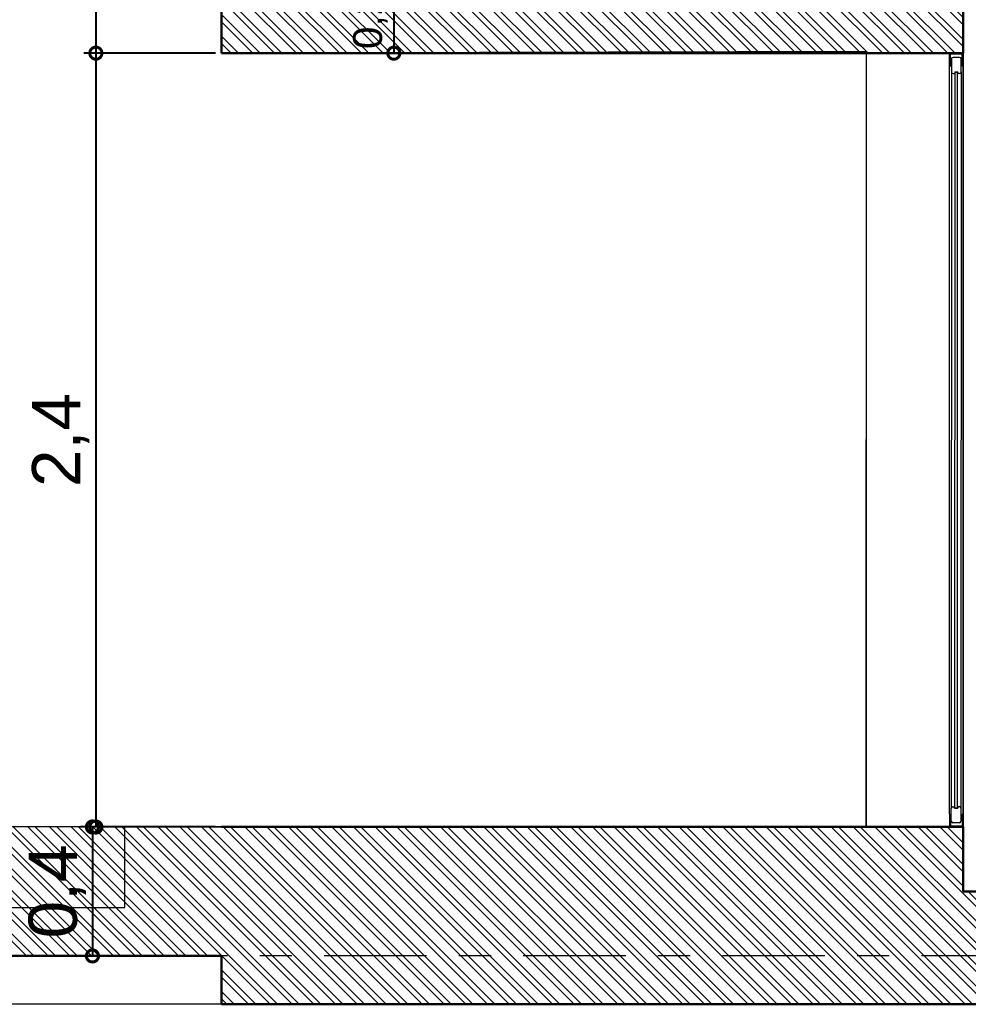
# Model space of a CAD drawing. Header units: millimetres. Extents: x 2502.5 to 2587.5, y 1451 to 1547.9.
# Drawn here: x 2514.037 to 2516.979, y 1501.944 to 1504.998 of the extents above; entities that cross this region are included whole.
import ezdxf

# ---------------------------------------------------------------- set-up
doc = ezdxf.new("R2010")
doc.units = ezdxf.units.MM
doc.linetypes.add('CENTER', pattern=[50.8, 31.75, -6.35, 6.35, -6.35])
doc.linetypes.add('JIS_02_0.7', pattern=[1.35, 0.75, -0.6])
for name, color, linetype, lineweight in [('0.05', 254, 'Continuous', 5), ('0.09', 6, 'Continuous', 9), ('02_CIVIL_EXIST', 250, 'Continuous', 30), ('09_CIVIL PROYECCIONES', 230, 'JIS_02_0.7', 5), ('10_CIVIL EJES', 230, 'CENTER', 15), ('11_CARPINTERIA Y MOBILIARIO', 141, 'Continuous', 9), ('13_COTAS', 8, 'Continuous', 9)]:
    doc.layers.add(name, color=color, linetype=linetype, lineweight=lineweight)
doc.styles.add('Swis721 BT', font='swiss.ttf')
doc.dimstyles.new('ISO-23', dxfattribs={"dimscale": 0.03, "dimtxt": 5, "dimasz": 2.5, "dimexe": 1.25, "dimexo": 0.625, "dimtad": 1, "dimtxsty": 'Swis721 BT', "dimblk": 'DOTSMALL', "dimcen": 2.5, "dimclrt": 150, "dimadec": 0, "dimazin": 0, "dimtfac": 1, "dimtmove": 0, "dimatfit": 3, "dimfxl": 0, "dimarcsym": 0})

# ---------------------------------------------------------------- blocks, each defined once
blk = doc.blocks.new('_DotSmall')
at = {"color": 0, "linetype": 'ByBlock', "const_width": 0.5}
blk.add_lwpolyline([(-0.0625, 0, 1), (0.0625, 0, 1)], format="xyb", close=True, dxfattribs=at)
blk = doc.blocks.new('*D171')
at = {"layer": '13_COTAS', "color": 0, "lineweight": -2}
for p, q in [((2514.6435, 1505.4944), (2514.2354, 1505.4944)), ((2514.2729, 1505.4944), (2514.2729, 1504.8944)), ((2514.6435, 1504.8944), (2514.2354, 1504.8944))]:
    blk.add_line(p, q, dxfattribs=at)
at = {"layer": 'Defpoints', "color": 0}
for p in [(2514.6623, 1505.4944), (2514.2729, 1504.8944), (2514.6623, 1504.8944)]:
    blk.add_point(p, dxfattribs=at)
at = {"layer": '13_COTAS', "color": 0, "lineweight": -2, "xscale": 0.075, "yscale": 0.075, "zscale": 0.075}
for p, rotation in [((2514.2729, 1505.4944), 90), ((2514.2729, 1504.8944), 270)]:
    blk.add_blockref('_DotSmall', p, dxfattribs=dict(at, rotation=rotation))
at = {"layer": '13_COTAS', "color": 150, "insert": (2514.1638, 1505.1944), "char_height": 0.15, "attachment_point": 5, "rotation": 90, "style": 'Swis721 BT'}
blk.add_mtext('0,6', dxfattribs=at)
blk = doc.blocks.new('*D172')
at = {"layer": '13_COTAS', "color": 0, "lineweight": -2}
for p, q in [((2514.6435, 1504.8944), (2514.2354, 1504.8944)), ((2514.2729, 1504.8944), (2514.2729, 1502.4944)), ((2514.6435, 1502.4944), (2514.2354, 1502.4944))]:
    blk.add_line(p, q, dxfattribs=at)
at = {"layer": 'Defpoints', "color": 0}
for p in [(2514.6623, 1504.8944), (2514.2729, 1502.4944), (2514.6623, 1502.4944)]:
    blk.add_point(p, dxfattribs=at)
at = {"layer": '13_COTAS', "color": 0, "lineweight": -2, "xscale": 0.075, "yscale": 0.075, "zscale": 0.075}
for p, rotation in [((2514.2729, 1504.8944), 90), ((2514.2729, 1502.4944), 270)]:
    blk.add_blockref('_DotSmall', p, dxfattribs=dict(at, rotation=rotation))
at = {"layer": '13_COTAS', "color": 150, "insert": (2514.1638, 1503.6944), "char_height": 0.15, "attachment_point": 5, "rotation": 90, "style": 'Swis721 BT'}
blk.add_mtext('2,4', dxfattribs=at)
blk = doc.blocks.new('*D173')
at = {"layer": '13_COTAS', "color": 0, "lineweight": -2}
for p, q in [((2514.2542, 1502.4944), (2514.2248, 1502.4944)), ((2514.2623, 1502.4944), (2514.2623, 1502.0944)), ((2514.281, 1502.0944), (2514.2998, 1502.0944))]:
    blk.add_line(p, q, dxfattribs=at)
at = {"layer": 'Defpoints', "color": 0}
for p in [(2514.2729, 1502.4944), (2514.2623, 1502.0944), (2514.2623, 1502.0944)]:
    blk.add_point(p, dxfattribs=at)
at = {"layer": '13_COTAS', "color": 0, "lineweight": -2, "xscale": 0.075, "yscale": 0.075, "zscale": 0.075}
for p, rotation in [((2514.2623, 1502.4944), 90), ((2514.2623, 1502.0944), 270)]:
    blk.add_blockref('_DotSmall', p, dxfattribs=dict(at, rotation=rotation))
at = {"layer": '13_COTAS', "color": 150, "insert": (2514.1531, 1502.2944), "char_height": 0.15, "attachment_point": 5, "rotation": 90, "style": 'Swis721 BT'}
blk.add_mtext('0,4', dxfattribs=at)
blk = doc.blocks.new('*D180')
at = {"layer": '13_COTAS', "color": 0, "lineweight": -2}
for p, q in [((2515.197, 1505.0944), (2515.197, 1504.8944)), ((2515.2158, 1505.0944), (2515.2345, 1505.0944)), ((2515.1784, 1504.8944), (2515.1595, 1504.8944))]:
    blk.add_line(p, q, dxfattribs=at)
at = {"layer": 'Defpoints', "color": 0}
for p in [(2515.197, 1505.0944), (2515.197, 1504.8944), (2515.1972, 1504.8944)]:
    blk.add_point(p, dxfattribs=at)
at = {"layer": '13_COTAS', "color": 0, "lineweight": -2, "xscale": 0.075, "yscale": 0.075, "zscale": 0.075}
for p, rotation in [((2515.197, 1505.0944), 90), ((2515.197, 1504.8944), 270)]:
    blk.add_blockref('_DotSmall', p, dxfattribs=dict(at, rotation=rotation))
at = {"layer": '13_COTAS', "color": 150, "insert": (2515.124, 1504.9944), "char_height": 0.09, "attachment_point": 5, "rotation": 90, "style": 'Swis721 BT'}
blk.add_mtext('0,2', dxfattribs=at)
blk = doc.blocks.new('silueta')
at = {"layer": '0.09', "color": 3}
for points in [[(2455.9998, 1541.2666), (2484.7998, 1541.2666), (2484.7998, 1540.7166), (2484.9498, 1540.7166), (2484.9498, 1536.4166), (2477.8998, 1536.4166), (2477.6998, 1536.4166), (2477.6998, 1530.5166), (2477.8998, 1530.5166), (2477.8998, 1530.1166), (2477.6998, 1530.1166), (2477.6998, 1529.9666), (2455.9998, 1529.9666)], [(2456.2998, 1530.2666), (2464.7998, 1530.2666), (2464.7998, 1530.5166), (2467.0998, 1530.5166), (2467.1, 1532.922), (2465.0998, 1532.9166), (2465.0998, 1540.7166), (2464.7998, 1540.7166), (2464.7998, 1540.9666), (2456.2998, 1540.9666)], [(2472.9998, 1537.5666), (2472.9998, 1534.7166), (2465.3998, 1534.7166), (2465.3998, 1533.1166), (2467.3998, 1533.1166), (2467.3998, 1530.3166), (2477.3998, 1530.3166), (2477.3998, 1536.7166), (2484.6498, 1536.7166), (2484.6498, 1540.1166)]]:
    blk.add_lwpolyline(points, dxfattribs=at)

msp = doc.modelspace()

# ---------------------------------------------------------------- hatches: boundary and pattern name
at = {"layer": '0.09'}
h = msp.add_hatch(dxfattribs=at)
h.set_pattern_fill('ANSI32', color=18, scale=0.005, angle=-90)
h.set_pattern_definition([(315, (2, 0), (0.03367596045, 0.03367596045), []), (315, (2, -0.02245), (0.03367596045, 0.03367596045), [])])
h.paths.add_polyline_path([(2527.2623, 1502.0944), (2521.615, 1502.0944), (2521.615, 1501.9444), (2527.2623, 1501.9444)])
h.paths.add_polyline_path([(2514.9623, 1512.8944), (2518.7623, 1512.8944), (2518.7623, 1510.5801), (2518.9623, 1510.5801), (2518.9623, 1512.8944), (2520.9623, 1512.8944), (2520.9623, 1513.0944), (2513.8623, 1513.0944), (2513.8623, 1512.6944), (2514.6623, 1512.6944), (2514.6623, 1511.6944), (2514.9623, 1511.6944)])
h.paths.add_polyline_path([(2520.9623, 1513.2444), (2514.6623, 1513.2444), (2514.6623, 1513.0944), (2520.9623, 1513.0944)])
h.paths.add_polyline_path([(2527.2623, 1513.2444), (2522.9623, 1513.2444), (2522.9623, 1513.0944), (2527.2623, 1513.0944)])
h.paths.add_polyline_path([(2528.0623, 1513.0944), (2527.2623, 1513.0944), (2522.9623, 1513.0944), (2522.9623, 1512.8944), (2522.9623, 1510.5801), (2523.1623, 1510.5801), (2523.1623, 1512.8944), (2526.9623, 1512.8944), (2526.9623, 1511.6944), (2527.0123, 1511.6944), (2527.0623, 1511.6944), (2527.2623, 1511.6944), (2527.2623, 1512.6944), (2528.0623, 1512.6944)])
h.paths.add_polyline_path([(2523.1623, 1510.5801), (2522.9623, 1510.5801), (2522.9623, 1510.2944), (2522.5623, 1510.2944), (2522.5623, 1510.0944), (2523.7623, 1510.0944), (2523.7623, 1510.1944), (2523.1623, 1510.1944)])
h.paths.add_polyline_path([(2521.5623, 1510.2944), (2520.3623, 1510.2944), (2520.3623, 1510.0944), (2521.5623, 1510.0944)])
h.paths.add_polyline_path([(2519.5623, 1510.2944), (2518.9623, 1510.2944), (2518.9623, 1510.5801), (2518.7623, 1510.5801), (2518.7623, 1510.1944), (2518.1623, 1510.1944), (2518.1623, 1510.0944), (2519.5623, 1510.0944)])
h.paths.add_polyline_path([(2527.2623, 1509.3944), (2526.9623, 1509.3944), (2526.9623, 1509.2944), (2522.5623, 1509.2944), (2522.5623, 1506.2338), (2523.6623, 1506.2338), (2523.6623, 1506.2444), (2522.7123, 1506.2444), (2522.7123, 1509.1444), (2524.5123, 1509.1444), (2524.5123, 1506.2444), (2524.4623, 1506.2444), (2524.4623, 1506.2338), (2524.9623, 1506.2338), (2524.9623, 1506.2444), (2524.6123, 1506.2444), (2524.6123, 1507.6444), (2524.9123, 1507.6444), (2524.9123, 1507.7444), (2524.6123, 1507.7444), (2524.6123, 1509.1444), (2525.6123, 1509.1444), (2525.6123, 1507.6444), (2525.7123, 1507.6444), (2525.7123, 1509.1444), (2526.9623, 1509.1444), (2526.9623, 1508.3944), (2527.2623, 1508.3944)])
h.paths.add_polyline_path([(2525.7076, 1508.4035), (2525.7075, 1508.3408), (2525.6992, 1508.3408), (2525.6992, 1508.4035, -1)], flags=16)
h.paths.add_polyline_path([(2525.6253, 1508.4035), (2525.6254, 1508.3408), (2525.617, 1508.3408), (2525.617, 1508.4035, -1)], flags=16)
h.paths.add_polyline_path([(2523.4088, 1509.2768), (2523.3283, 1509.2768), (2523.3283, 1509.2875), (2523.4088, 1509.2875, -1)], flags=16)
h.paths.add_polyline_path([(2527.2623, 1507.7444), (2526.4123, 1507.7444), (2526.4123, 1507.7182), (2526.4123, 1507.6444), (2526.9623, 1507.6444), (2526.9623, 1506.2444), (2525.7623, 1506.2444), (2525.7623, 1506.2338), (2527.2623, 1506.2338)], flags=17)
h.paths.add_polyline_path([(2527.2623, 1506.2338), (2525.7623, 1506.2338), (2525.7623, 1506.2108), (2525.7623, 1506.0944), (2527.2623, 1506.0944)])
h.paths.add_polyline_path([(2524.9623, 1506.2338), (2524.4623, 1506.2338), (2524.4623, 1506.2108), (2524.4623, 1506.0944), (2524.9623, 1506.0944)])
h.paths.add_polyline_path([(2523.6623, 1506.2338), (2522.5623, 1506.2338), (2522.5623, 1506.0944), (2523.6623, 1506.0944)])
h.paths.add_polyline_path([(2523.3783, 1506.1121), (2523.4588, 1506.1121, -1), (2523.4588, 1506.1013), (2523.3783, 1506.1013)], flags=16)
h.paths.add_polyline_path([(2528.0623, 1502.4944), (2527.2623, 1502.4944), (2527.2623, 1503.0444), (2526.9623, 1503.0444), (2526.9623, 1502.2944), (2522.7623, 1502.2944), (2522.7623, 1505.2944), (2522.5623, 1505.2944), (2522.5623, 1502.2944), (2521.615, 1502.2944), (2521.615, 1502.0944), (2528.0623, 1502.0944)])
h.paths.add_polyline_path([(2521.615, 1502.2944), (2516.9623, 1502.2944), (2516.9623, 1502.4944), (2516.6623, 1502.4944), (2514.6623, 1502.4944), (2513.8623, 1502.4944), (2513.8623, 1502.0944), (2514.6623, 1502.0944), (2521.615, 1502.0944)])
h.paths.add_polyline_path([(2521.615, 1502.0944), (2514.6623, 1502.0944), (2514.6623, 1501.9444), (2521.615, 1501.9444)])
h.paths.add_polyline_path([(2516.9623, 1505.1944), (2516.9623, 1505.8944), (2516.9274, 1505.8944), (2516.8623, 1505.8944), (2516.8623, 1505.0944), (2514.9623, 1505.0944), (2514.9623, 1505.4944), (2514.6623, 1505.4944), (2514.6623, 1504.8944), (2514.9623, 1504.8944), (2516.6623, 1504.8944), (2516.9623, 1504.8944)])
h.paths.add_polyline_path([(2519.4996, 1508.6645), (2519.4996, 1507.3622), (2519.933, 1507.3622), (2519.933, 1508.6645)], flags=9)
h.paths.add_polyline_path([(2517.3471, 1509.1069), (2517.3471, 1508.3521), (2517.7804, 1508.3521), (2517.7804, 1509.1069)], flags=9)

# ---------------------------------------------------------------- linework, layer by layer
at = {"layer": '0.05'}
msp.add_line((2514.6623, 1501.9444), (2505.0623, 1501.9444), dxfattribs=at)
at = {"layer": '0.09'}
for p, q in [((2516.6623, 1504.8944), (2516.6623, 1502.4944)), ((2516.9623, 1504.8944), (2516.9623, 1502.4944))]:
    msp.add_line(p, q, dxfattribs=at)
at = {"layer": '0.09', "color": 18}
for p, q in [((2514.6623, 1502.4944), (2513.8623, 1502.4944)), ((2513.8623, 1502.0944), (2514.6623, 1502.0944))]:
    msp.add_line(p, q, dxfattribs=at)
at = {"layer": '02_CIVIL_EXIST'}
for p, q in [((2514.6623, 1505.4944), (2514.6623, 1504.8944)), ((2516.9623, 1505.1944), (2516.9623, 1504.8944)), ((2514.6623, 1504.8944), (2514.9623, 1504.8944)), ((2516.6623, 1504.8944), (2514.9623, 1504.8944)), ((2516.6623, 1504.8944), (2516.9623, 1504.8944)), ((2516.6623, 1502.4944), (2514.6623, 1502.4944)), ((2516.6623, 1502.4944), (2516.9623, 1502.4944)), ((2516.9623, 1502.4944), (2516.9623, 1502.2944)), ((2522.5623, 1502.2944), (2516.9623, 1502.2944)), ((2514.6623, 1502.0944), (2513.9123, 1502.0944)), ((2514.6623, 1502.0944), (2514.6623, 1501.9444)), ((2527.2623, 1501.9444), (2514.6623, 1501.9444))]:
    msp.add_line(p, q, dxfattribs=at)
at = {"layer": '09_CIVIL PROYECCIONES', "linetype": 'ByBlock'}
for p, q in [((2516.9208, 1504.8544), (2516.9208, 1504.8944)), ((2516.9238, 1504.8544), (2516.9238, 1504.8904)), ((2516.9583, 1504.8914), (2516.9248, 1504.8914)), ((2516.9593, 1504.8544), (2516.9593, 1504.8904)), ((2516.9623, 1504.8544), (2516.9623, 1504.8944)), ((2516.9265, 1504.8765), (2516.9265, 1504.8363)), ((2516.9516, 1504.8814), (2516.9314, 1504.8814)), ((2516.9565, 1504.8363), (2516.9565, 1504.8765)), ((2516.9208, 1504.8544), (2516.9238, 1504.8544)), ((2516.9265, 1504.8363), (2516.926, 1502.5525)), ((2516.9314, 1504.8314), (2516.9356, 1504.8314)), ((2516.9366, 1504.8363), (2516.9366, 1504.8324)), ((2516.9366, 1504.8363), (2516.9464, 1504.8363)), ((2516.9464, 1504.8324), (2516.9464, 1504.8363)), ((2516.9516, 1504.8314), (2516.9474, 1504.8314)), ((2516.9565, 1504.8363), (2516.956, 1502.5526)), ((2516.9623, 1504.8544), (2516.9593, 1504.8544)), ((2516.926, 1502.5123), (2516.926, 1502.5525)), ((2516.9309, 1502.5574), (2516.9351, 1502.5574)), ((2516.9361, 1502.5526), (2516.9361, 1502.5564)), ((2516.9361, 1502.5526), (2516.9459, 1502.5526)), ((2516.9459, 1502.5564), (2516.9459, 1502.5526)), ((2516.9511, 1502.5574), (2516.9469, 1502.5574)), ((2516.956, 1502.5526), (2516.956, 1502.5123)), ((2516.9208, 1502.5344), (2516.9208, 1502.4944)), ((2516.9208, 1502.5344), (2516.9238, 1502.5344)), ((2516.9238, 1502.5344), (2516.9238, 1502.4984)), ((2516.9511, 1502.5074), (2516.9308, 1502.5074)), ((2516.9593, 1502.5344), (2516.9593, 1502.4984)), ((2516.9623, 1502.5344), (2516.9593, 1502.5344)), ((2516.9623, 1502.5344), (2516.9623, 1502.4944)), ((2516.9583, 1502.4974), (2516.9248, 1502.4974))]:
    msp.add_line(p, q, dxfattribs=at)
for centre, radius, start, end in [((2516.9248, 1504.8904), 0.001, 89.9848, 179.9848), ((2516.9583, 1504.8904), 0.001, 0.0152, 90.0152), ((2516.9314, 1504.8765), 0.00488, 89.9848, 179.9848), ((2516.9516, 1504.8765), 0.00488, 359.9848, 89.9848), ((2516.9314, 1504.8363), 0.0049, 179.9848, 269.9848), ((2516.9474, 1504.8324), 0.001, 179.9848, 269.9848), ((2516.9516, 1504.8363), 0.00488, 269.9848, 359.9848), ((2516.9309, 1502.5525), 0.0049, 89.9848, 179.9848), ((2516.9469, 1502.5564), 0.001, 89.9848, 179.9848), ((2516.9511, 1502.5526), 0.00488, 359.9848, 89.9848), ((2516.9308, 1502.5123), 0.00488, 179.9848, 269.9848), ((2516.9511, 1502.5123), 0.00488, 269.9848, 359.9848), ((2516.9248, 1502.4984), 0.001, 180.0152, 270.0152), ((2516.9583, 1502.4984), 0.001, 269.9848, 359.9848)]:
    msp.add_arc(centre, radius, start, end, dxfattribs=at)
at = {"layer": '09_CIVIL PROYECCIONES', "linetype": 'ByBlock', "extrusion": (2.70627e-08, -5.97174e-08, 1)}
msp.add_arc((2516.9356, 1504.8324, 0), 0.001, 269.9848, 359.9848, dxfattribs=at)
at = {"layer": '09_CIVIL PROYECCIONES', "linetype": 'ByBlock', "extrusion": (2.70945e-08, 5.9703e-08, 1)}
msp.add_arc((2516.9351, 1502.5564, 0.0002), 0.001, 359.9848, 89.9848, dxfattribs=at)
at = {"layer": '10_CIVIL EJES', "ltscale": 0.01}
msp.add_line((2536.2936, 1502.0944), (2504.5206, 1502.0944), dxfattribs=at)
at = {"layer": '11_CARPINTERIA Y MOBILIARIO'}
for p, q in [((2516.9208, 1502.5344), (2516.9208, 1504.8544)), ((2516.937, 1502.5534), (2516.9375, 1504.8354)), ((2516.9375, 1504.8354), (2516.9455, 1504.8354)), ((2516.945, 1502.5534), (2516.9455, 1504.8354)), ((2516.9623, 1502.5344), (2516.9623, 1504.8544)), ((2516.937, 1502.5534), (2516.945, 1502.5534))]:
    msp.add_line(p, q, dxfattribs=at)

# ---------------------------------------------------------------- block references
at = {"layer": 'Defpoints'}
msp.add_blockref('silueta', (49.5625, -28.0222), dxfattribs=at)

# ---------------------------------------------------------------- dimensions: what is measured, and where the dimension line sits
at = {"layer": '13_COTAS'}
for base, p1, p2, override, picture, middle in [((2514.2729, 1504.8944), (2514.6623, 1505.4944), (2514.6623, 1504.8944), {"dimfxl": 100, "dimarcsym": 2}, '*D171', (2514.1638, 1505.1944)), ((2515.197, 1504.8944), (2515.197, 1505.0944), (2515.1972, 1504.8944), {"dimtxt": 3, "dimfxl": 100, "dimarcsym": 2}, '*D180', (2515.124, 1504.9944)), ((2514.2729, 1502.4944), (2514.6623, 1504.8944), (2514.6623, 1502.4944), {"dimfxl": 100, "dimarcsym": 2}, '*D172', (2514.1638, 1503.6944)), ((2514.2623, 1502.0944), (2514.2729, 1502.4944), (2514.2623, 1502.0944), {"dimfxl": 100, "dimarcsym": 2}, '*D173', (2514.1531, 1502.2944))]:
    dim = msp.add_linear_dim(base=base, p1=p1, p2=p2, angle=270, dimstyle='ISO-23', override=override, dxfattribs=at)
    dim.commit()
    dim.dimension.update_dxf_attribs({"geometry": picture, "text_midpoint": middle})

doc.saveas('drawing.dxf')
